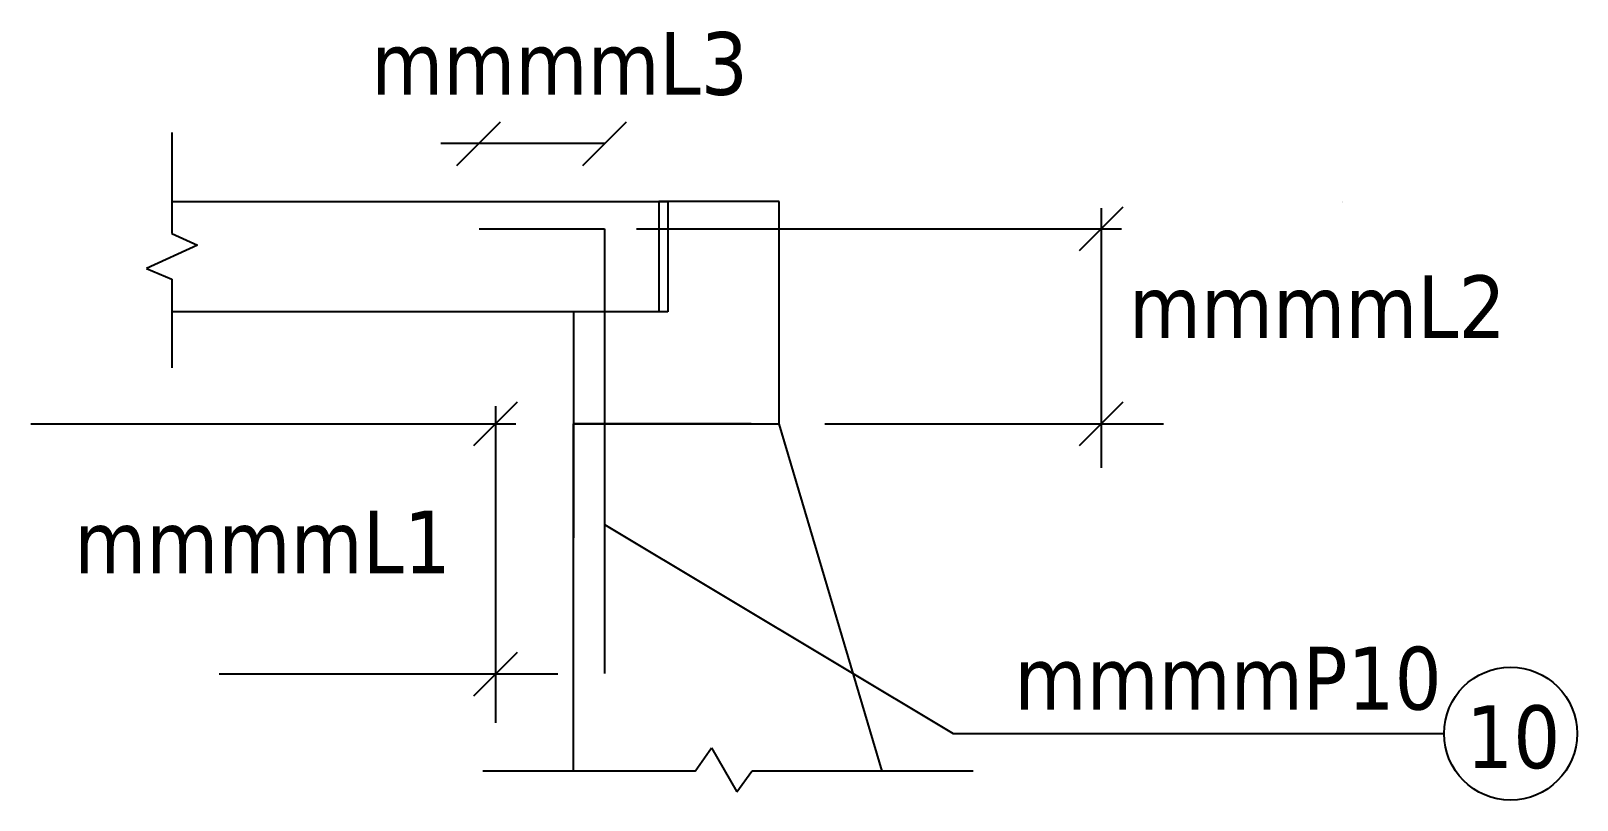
# Model space of a CAD drawing. Header units: millimetres. Extents: x 11165 to 17425, y 4209 to 7324.
import ezdxf

# ---------------------------------------------------------------- set-up
doc = ezdxf.new("R2010")
doc.units = ezdxf.units.MM
doc.layers.add('text', color=7, linetype='Continuous', lineweight=15)
doc.styles.add('tahoma', font='tahoma.ttf')

msp = doc.modelspace()

# ---------------------------------------------------------------- linework, layer by layer
for p, q in [((12889.5, 6779.8), (13066.3, 6956.6)), ((13399.2, 6779.8), (13576, 6956.6)), ((11735.6, 6913.1), (11735.6, 6503.5)), ((15410.4, 6434.4), (15587.1, 6611.2)), ((12979.5, 6522.8), (13487.6, 6522.8)), ((13487.6, 6522.8), (13487.6, 4721.9)), ((11839.5, 6457), (11632.9, 6361.4)), ((11735.6, 6503.5), (11839.5, 6457)), ((11632.9, 6361.4), (11735.6, 6319.1)), ((11735.6, 6319.1), (11735.6, 5959.4)), ((15410.4, 5645), (15587.1, 5821.7)), ((12958.1, 5644.8), (13134.9, 5821.6)), ((12958.1, 4632.3), (13134.9, 4809.1)), ((13854.1, 4326.6), (13920.1, 4421.3)), ((13920.1, 4421.3), (14022.9, 4242.9)), ((14022.9, 4242.9), (14083.1, 4326.6))]:
    msp.add_line(p, q)
at = {"layer": 'text', "color": 0, "lineweight": -3}
for p, q in [((13487.6, 6868.2), (12824.6, 6868.2)), ((13854.1, 4326.6), (12994, 4326.6)), ((14979.6, 4326.6), (14083.1, 4326.6))]:
    msp.add_line(p, q, dxfattribs=at)
at = {"layer": 'text', "lineweight": -3}
for p, q in [((11735.6, 6633.4), (13744.1, 6633.4)), ((13706.6, 6633.4), (13706.6, 6186.7)), ((13744.1, 6633.4), (13706.6, 6633.4)), ((14194.1, 6633.4), (13744.1, 6633.4)), ((13744.1, 6633.4), (13744.2, 6186.7)), ((13744.2, 6633.4), (13744.2, 6186.7)), ((14194.1, 5733.4), (14194.1, 6633.4)), ((15498.7, 6606.2), (15498.7, 5555.3)), ((13617.2, 6522.8), (15580.8, 6522.8)), ((13744.2, 6186.7), (11735.6, 6186.7)), ((13744.2, 6186.7), (13361.6, 6186.7)), ((13361.6, 6186.7), (13361.6, 5733.4)), ((13046.5, 5804), (13046.5, 4522)), ((11165, 5733.2), (13128.5, 5733.2)), ((13361.6, 4326.6), (13361.6, 5733.4)), ((14080.5, 5733.4), (13361.6, 5733.4)), ((13361.6, 5733.4), (14194.1, 5733.4)), ((13361.6, 5732.4), (13361.6, 5271.1)), ((14610.9, 4326.6), (14194.1, 5733.4)), ((14378.7, 5733.4), (15751.1, 5733.4)), ((13487.6, 5326), (14898.3, 4478.7)), ((11926.5, 4720.7), (13298.9, 4720.7)), ((14898.3, 4478.7), (16886.5, 4478.7))]:
    msp.add_line(p, q, dxfattribs=at)
msp.add_circle((17155.7, 4478.7), 269.2, dxfattribs=at)
for points in [[(16475.9, 6629.6), (16477.1, 6629.6), (16476.5, 6633.4)], [(13365.4, 5273.6), (13365.4, 5272.4), (13361.6, 5273)]]:
    msp.add_solid(points, dxfattribs=at)

# ---------------------------------------------------------------- texts
at = {"layer": 'text', "lineweight": -3, "style": 'tahoma'}
for s, p in [('mmmmL3', (12542.4, 7065.5)), ('mmmmL2', (15610.3, 6080.2)), ('mmmmL1', (11340.1, 5127.9)), ('mmmmP10', (15146.9, 4576.2)), ('10', (16975.8, 4339))]:
    msp.add_text(s, height=254.05, dxfattribs=at).set_placement(p)

doc.saveas('drawing.dxf')
